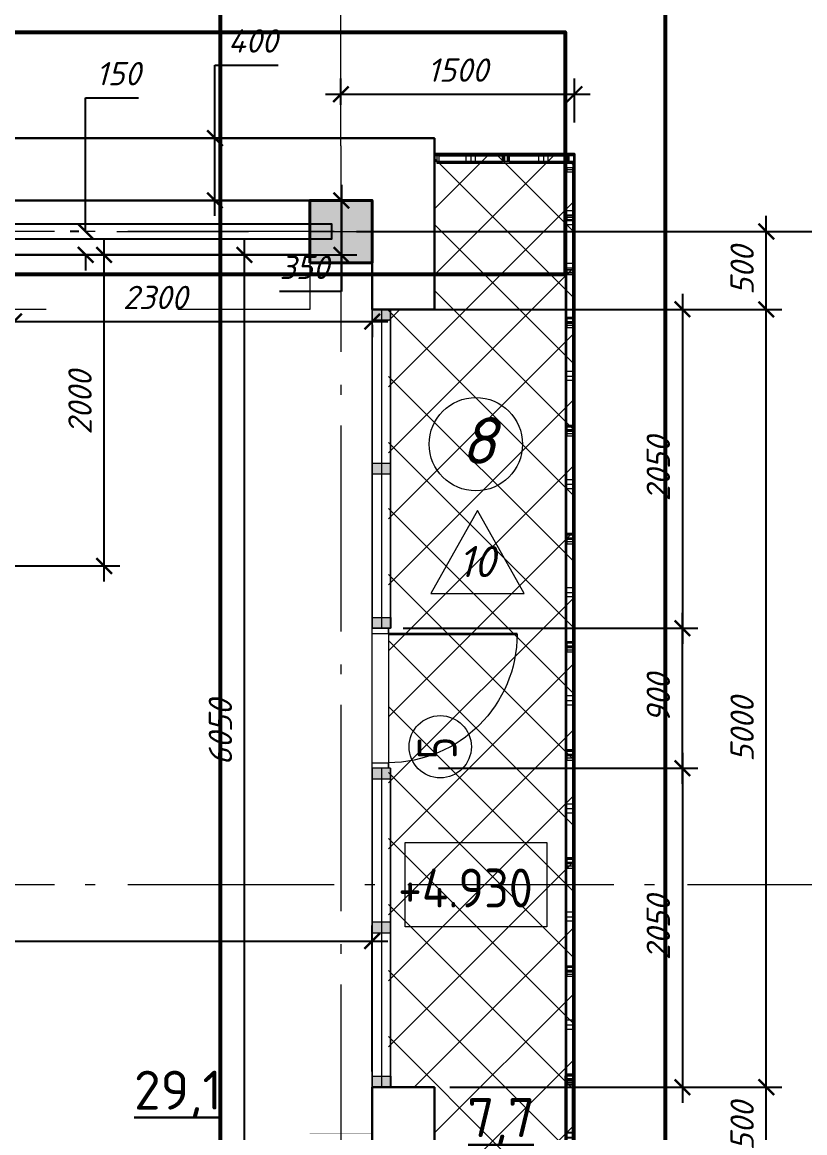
# Model space of a CAD drawing. Header units: millimetres. Extents: x -6419137 to 687965, y -598396 to 179722.
# Drawn here: x 242021 to 247049, y 15992 to 23131 of the extents above; entities that cross this region are included whole.
import ezdxf
from ezdxf.enums import TextEntityAlignment as Align

# ---------------------------------------------------------------- set-up
doc = ezdxf.new("R2010")
doc.units = ezdxf.units.MM
doc.header["$MEASUREMENT"] = 0
for name, pattern in [('Double Dashed', [1797.222233, 1325, -211.666656, 63.333344, -197.222233]), ('Штриховая', [5644.444466, 2822.222233, -2822.222233]), ('штриховаяX2', [38.1, 25.4, -12.7])]:
    doc.linetypes.add(name, pattern=pattern)
for name, color, linetype, lineweight in [('Двери ArchiCAD', 7, 'Continuous', 0), ('Двери ArchiCAD_Ном._пера__96', 7, 'Continuous', 5), ('Двери ArchiCAD_Ном._пера__97', 7, 'Continuous', 30), ('Двери ArchiCAD_Ном._пера__98', 7, 'Continuous', 35), ('Двери ArchiCAD_Ном._пера__99', 7, 'Continuous', 40), ('колонны_Ном._пера__94', 252, 'Continuous', 5), ('колонны_Ном._пера__99', 7, 'Continuous', 40), ('марки окон дверей', 7, 'Continuous', 0), ('марки окон дверей_Ном._пера__96', 7, 'Continuous', 5), ('Окна ArchiCAD_Ном._пера__96', 7, 'Continuous', 5), ('Окна ArchiCAD_Ном._пера__97', 7, 'Continuous', 5), ('оси_Ном._пера__96', 7, 'Continuous', 5), ('площади_Ном._пера__96', 7, 'Continuous', 13), ('текст_Ном._пера__96', 7, 'Continuous', 5), ('чертеж_Ном._пера__91', 250, 'Continuous', 5), ('чертеж_Ном._пера__96', 7, 'Continuous', 13), ('штриховка_Ном._пера__95', 251, 'Continuous', 5), ('экспликац проемов_Ном._пера__1', 7, 'Continuous', 5), ('экспликац проемов_Ном._пера__97', 7, 'Continuous', 5), ('№ помещений_Ном._пера__96', 7, 'Continuous', 13)]:
    doc.layers.add(name, color=color, linetype=linetype, lineweight=lineweight)
for name, color, linetype in [('колонны', 7, 'Continuous'), ('оси', 7, 'Continuous'), ('Площади', 70, 'Continuous'), ('размеры', 7, 'Continuous'), ('стены внутр', 7, 'Continuous'), ('стены наруж', 7, 'Continuous'), ('текст', 7, 'Continuous'), ('чертеж', 7, 'Continuous'), ('№ помещений', 7, 'Continuous')]:
    doc.layers.add(name, color=color, linetype=linetype)
doc.layers.add('Конструкции', color=7, linetype='Continuous', lineweight=5, true_color=0x0000e6)
doc.layers.get('Площади').off()
doc.styles.get("Standard").update_dxf_attribs({"font": 'isocpeui.ttf'})
doc.styles.add('СГЕНЕРИР_СТИЛЬ_1', font='gost_2_304-81_type.ttf')
doc.styles.add('СГЕНЕРИР_СТИЛЬ_2', font='gost_2_304-81_type.ttf')
doc.styles.add('СГЕНЕРИР_СТИЛЬ_3', font='CS_Gost2304.shx')
doc.styles.add('СГЕНЕРИР_СТИЛЬ_9', font='isocp.shx')
doc.dimstyles.get("Standard").update_dxf_attribs({"dimtxt": 150, "dimasz": 100, "dimexe": 100, "dimexo": 100, "dimgap": 80, "dimtad": 1, "dimtoh": 1, "dimdec": 0, "dimzin": 0, "dimdsep": 46, "dimtxsty": 'Standard', "dimblk": 'ARCHTICK', "dimblk2": 'ARCHTICK', "dimcen": 0.09, "dimdle": 100, "dimadec": 0, "dimazin": 0, "dimtfac": 1, "dimtdec": 0, "dimtofl": 0, "dimtmove": 0, "dimatfit": 3, "dimfxl": 1, "dimtolj": 1, "dimtzin": 0, "dimarcsym": 0})

# ---------------------------------------------------------------- blocks, each defined once
blk = doc.blocks.new('Стандартный маркер сетки_13')
at = {"layer": 'оси_Ном._пера__96', "linetype": 'Double Dashed'}
blk.add_line((900, 0), (0, 0), dxfattribs=at)
at = {"layer": 'оси_Ном._пера__96', "linetype": 'Double Dashed', "lineweight": 5}
blk.add_line((900, 0), (20403.4, 0), dxfattribs=at)
at = {"layer": 'оси_Ном._пера__96', "style": 'СГЕНЕРИР_СТИЛЬ_3'}
blk.add_attdef('AC_MarkerText_1', text='', height=350, rotation=90, dxfattribs=at).set_placement((21973.1, -225.7), align=Align.BOTTOM_LEFT)
blk = doc.blocks.new('Стандартный маркер сетки_16')
at = {"layer": 'оси_Ном._пера__96', "linetype": 'Double Dashed'}
blk.add_line((900, 0), (41068.3, 0), dxfattribs=at)
at = {"layer": 'оси_Ном._пера__96', "style": 'СГЕНЕРИР_СТИЛЬ_2'}
blk.add_attdef('AC_MarkerText_1', text='', height=350, rotation=180, dxfattribs=at).set_placement((-260.8, 269.7), align=Align.BOTTOM_LEFT)
blk = doc.blocks.new('Номер помещения 15_7')
at = {"layer": '№ помещений_Ном._пера__96', "linetype": 'Continuous'}
blk.add_circle((0, 0), 300, dxfattribs=at)
at = {"layer": '№ помещений_Ном._пера__96', "insert": (-97.5, 23.3), "char_height": 300, "attachment_point": 4}
blk.add_mtext('8', dxfattribs=at)
blk = doc.blocks.new('Номер помещения 16_7')
at = {"layer": 'марки окон дверей_Ном._пера__96', "linetype": 'Continuous'}
blk.add_circle((0, 0), 200, dxfattribs=at)
at = {"layer": 'марки окон дверей_Ном._пера__96', "insert": (-81.2, 19.4), "char_height": 250, "attachment_point": 4, "style": 'СГЕНЕРИР_СТИЛЬ_3'}
blk.add_mtext('5', dxfattribs=at)
blk = doc.blocks.new('_ArchTick')
at = {"color": 0, "linetype": 'ByBlock', "const_width": 0.15}
blk.add_lwpolyline([(-0.5, -0.5), (0.5, 0.5)], dxfattribs=at)
blk = doc.blocks.new('*D393')
at = {"layer": 'Defpoints', "color": 0, "transparency": 16777216}
for p in [(246927.3, 21785.1), (247381.8, 21785.1), (247167.2, 17585.1)]:
    blk.add_point(p, dxfattribs=at)
at = {"layer": 'размеры', "color": 0, "lineweight": -2, "transparency": 16777216}
for p, q in [((247381.8, 17485.1), (247381.8, 21885.1)), ((247027.3, 21785.1), (247481.8, 21785.1)), ((247267.2, 17585.1), (247481.8, 17585.1))]:
    blk.add_line(p, q, dxfattribs=at)
at = {"layer": 'размеры', "color": 0, "lineweight": -2, "transparency": 16777216, "xscale": 100, "yscale": 100, "zscale": 100}
for p, rotation in [((247381.8, 21785.1), 90), ((247381.8, 17585.1), 270)]:
    blk.add_blockref('_ArchTick', p, dxfattribs=dict(at, rotation=rotation))
at = {"layer": 'размеры', "color": 0, "transparency": 16777216, "insert": (247226.8, 19685.1), "char_height": 150, "attachment_point": 5, "rotation": 90}
blk.add_mtext('\\A1;4200', dxfattribs=at)
blk = doc.blocks.new('*D395')
at = {"layer": 'Defpoints', "color": 0, "transparency": 16777216}
for p in [(245619.4, 21785.1), (248056.1, 21785.1), (247882.6, 7385.1)]:
    blk.add_point(p, dxfattribs=at)
at = {"layer": 'размеры', "color": 0, "lineweight": -2, "transparency": 16777216}
for p, q in [((248056.1, 7285.1), (248056.1, 21885.1)), ((245719.4, 21785.1), (248156.1, 21785.1)), ((247982.6, 7385.1), (248156.1, 7385.1))]:
    blk.add_line(p, q, dxfattribs=at)
at = {"layer": 'размеры', "color": 0, "lineweight": -2, "transparency": 16777216, "xscale": 100, "yscale": 100, "zscale": 100}
for p, rotation in [((248056.1, 21785.1), 90), ((248056.1, 7385.1), 270)]:
    blk.add_blockref('_ArchTick', p, dxfattribs=dict(at, rotation=rotation))
at = {"layer": 'размеры', "color": 0, "transparency": 16777216, "insert": (247901.1, 14599.3), "char_height": 150, "attachment_point": 5, "rotation": 90}
blk.add_mtext('\\A1;14400', dxfattribs=at)
blk = doc.blocks.new('*D407')
at = {"layer": 'Defpoints', "color": 0, "transparency": 16777216}
for p in [(241069.2, 21635), (242547.6, 21635), (241746.7, 19635.3)]:
    blk.add_point(p, dxfattribs=at)
at = {"layer": 'размеры', "color": 0, "lineweight": -2, "transparency": 16777216}
for p, q in [((242547.6, 19535.3), (242547.6, 21735)), ((241169.2, 21635), (242647.6, 21635)), ((241846.7, 19635.3), (242647.6, 19635.3))]:
    blk.add_line(p, q, dxfattribs=at)
at = {"layer": 'размеры', "color": 0, "lineweight": -2, "transparency": 16777216, "xscale": 100, "yscale": 100, "zscale": 100}
for p, rotation in [((242547.6, 21635), 90), ((242547.6, 19635.3), 270)]:
    blk.add_blockref('_ArchTick', p, dxfattribs=dict(at, rotation=rotation))
at = {"layer": 'размеры', "color": 0, "transparency": 16777216, "insert": (242392.6, 20685.2), "char_height": 150, "attachment_point": 5, "rotation": 90}
blk.add_mtext('\\A1;2000', dxfattribs=at)
blk = doc.blocks.new('*D409')
at = {"layer": 'Defpoints', "color": 0, "transparency": 16777216}
for p in [(243047.8, 21635.1), (243449.6, 21635.1), (243782, 15585.1)]:
    blk.add_point(p, dxfattribs=at)
at = {"layer": 'размеры', "color": 0, "lineweight": -2, "transparency": 16777216}
for p, q in [((243449.6, 15485.1), (243449.6, 21735.1)), ((243147.8, 21635.1), (243549.6, 21635.1)), ((243682, 15585.1), (243349.6, 15585.1))]:
    blk.add_line(p, q, dxfattribs=at)
at = {"layer": 'размеры', "color": 0, "lineweight": -2, "transparency": 16777216, "xscale": 100, "yscale": 100, "zscale": 100}
for p, rotation in [((243449.6, 21635.1), 90), ((243449.6, 15585.1), 270)]:
    blk.add_blockref('_ArchTick', p, dxfattribs=dict(at, rotation=rotation))
at = {"layer": 'размеры', "color": 0, "transparency": 16777216, "insert": (243294.6, 18566.1), "char_height": 150, "attachment_point": 5, "rotation": 90}
blk.add_mtext('\\A1;6050', dxfattribs=at)
blk = doc.blocks.new('*D410')
at = {"layer": 'Defpoints', "color": 0, "transparency": 16777216}
for p in [(243259.4, 22385.1), (243751.3, 22385.1), (242073.7, 21985.1)]:
    blk.add_point(p, dxfattribs=at)
at = {"layer": 'размеры', "color": 0, "lineweight": -2, "transparency": 16777216}
for p, q in [((243259.4, 22385.1), (243259.4, 22855.2)), ((243259.4, 22855.2), (243665.4, 22855.2)), ((243651.3, 22385.1), (243159.4, 22385.1)), ((243259.4, 21885.1), (243259.4, 22385.1)), ((242173.7, 21985.1), (243359.4, 21985.1))]:
    blk.add_line(p, q, dxfattribs=at)
at = {"layer": 'размеры', "color": 0, "lineweight": -2, "transparency": 16777216, "xscale": 100, "yscale": 100, "zscale": 100}
for p, rotation in [((243259.4, 22385.1), 90), ((243259.4, 21985.1), 270)]:
    blk.add_blockref('_ArchTick', p, dxfattribs=dict(at, rotation=rotation))
at = {"layer": 'размеры', "color": 0, "transparency": 16777216, "insert": (243502.4, 23010.2), "char_height": 150, "attachment_point": 5}
blk.add_mtext('\\A1;400', dxfattribs=at)
blk = doc.blocks.new('*D435')
at = {"layer": 'Defpoints', "color": 0, "transparency": 16777216}
for p in [(245036.2, 16285.1), (246801.6, 16285.1), (246008.9, 15785.1)]:
    blk.add_point(p, dxfattribs=at)
at = {"layer": 'размеры', "color": 0, "lineweight": -2, "transparency": 16777216}
for p, q in [((246801.6, 15685.1), (246801.6, 16385.1)), ((245136.2, 16285.1), (246901.6, 16285.1)), ((246108.9, 15785.1), (246901.6, 15785.1))]:
    blk.add_line(p, q, dxfattribs=at)
at = {"layer": 'размеры', "color": 0, "lineweight": -2, "transparency": 16777216, "xscale": 100, "yscale": 100, "zscale": 100}
for p, rotation in [((246801.6, 16285.1), 90), ((246801.6, 15785.1), 270)]:
    blk.add_blockref('_ArchTick', p, dxfattribs=dict(at, rotation=rotation))
at = {"layer": 'размеры', "color": 0, "transparency": 16777216, "insert": (246646.6, 16035.1), "char_height": 150, "attachment_point": 5, "rotation": 90}
blk.add_mtext('\\A1;500', dxfattribs=at)
blk = doc.blocks.new('*D436')
at = {"layer": 'Defpoints', "color": 0, "transparency": 16777216}
for p in [(244367.8, 19235.1), (246262.8, 19235.1), (244595.3, 18335.1)]:
    blk.add_point(p, dxfattribs=at)
at = {"layer": 'размеры', "color": 0, "lineweight": -2, "transparency": 16777216}
for p, q in [((246262.8, 18235.1), (246262.8, 19335.1)), ((244467.8, 19235.1), (246362.8, 19235.1)), ((244695.3, 18335.1), (246362.8, 18335.1))]:
    blk.add_line(p, q, dxfattribs=at)
at = {"layer": 'размеры', "color": 0, "lineweight": -2, "transparency": 16777216, "xscale": 100, "yscale": 100, "zscale": 100}
for p, rotation in [((246262.8, 19235.1), 90), ((246262.8, 18335.1), 270)]:
    blk.add_blockref('_ArchTick', p, dxfattribs=dict(at, rotation=rotation))
at = {"layer": 'размеры', "color": 0, "transparency": 16777216, "insert": (246107.8, 18785.1), "char_height": 150, "attachment_point": 5, "rotation": 90}
blk.add_mtext('\\A1;900', dxfattribs=at)
blk = doc.blocks.new('*D437')
at = {"layer": 'Defpoints', "color": 0, "transparency": 16777216}
for p in [(244069.2, 21785.1), (246801.6, 21785.1), (244444, 21285.1)]:
    blk.add_point(p, dxfattribs=at)
at = {"layer": 'размеры', "color": 0, "lineweight": -2, "transparency": 16777216}
for p, q in [((246801.6, 21185.1), (246801.6, 21885.1)), ((244169.2, 21785.1), (246901.6, 21785.1)), ((244544, 21285.1), (246901.6, 21285.1))]:
    blk.add_line(p, q, dxfattribs=at)
at = {"layer": 'размеры', "color": 0, "lineweight": -2, "transparency": 16777216, "xscale": 100, "yscale": 100, "zscale": 100}
for p, rotation in [((246801.6, 21785.1), 90), ((246801.6, 21285.1), 270)]:
    blk.add_blockref('_ArchTick', p, dxfattribs=dict(at, rotation=rotation))
at = {"layer": 'размеры', "color": 0, "transparency": 16777216, "insert": (246646.6, 21535.1), "char_height": 150, "attachment_point": 5, "rotation": 90}
blk.add_mtext('\\A1;500', dxfattribs=at)
blk = doc.blocks.new('A$C0093173B')
at = {"layer": 'Окна ArchiCAD_Ном._пера__96', "linetype": 'Continuous'}
for points in [[(-104.9, 1674.4), (-104.9, 1604.4), (-224, 1604.4), (-224, 1674.4)], [(-104.9, 684.4), (-104.9, 614.4), (-224, 614.4), (-224, 684.4)], [(-223.5, -375.6), (-223.5, -305.6), (-104.4, -305.6), (-104.4, -375.6)]]:
    blk.add_hatch(color=140, dxfattribs=at).paths.add_polyline_path(points)
at = {"layer": 'Окна ArchiCAD_Ном._пера__96', "color": 140, "linetype": 'Continuous'}
for p, q in [((-224, 1604.4), (-224, 1674.4)), ((-104.9, 1674.4), (-224, 1674.4)), ((-104.9, 1674.4), (-104.9, 1604.4)), ((-104.9, 1604.4), (-224, 1604.4)), ((-224, -305.6), (-224, 1604.4)), ((-104.9, 1604.4), (-104.9, -305.6)), ((-224, 614.4), (-224, 684.4)), ((-104.9, 684.4), (-224, 684.4)), ((-104.9, 684.4), (-104.9, 614.4)), ((-104.9, 614.4), (-224, 614.4)), ((-223.5, -375.6), (-223.5, -305.6)), ((-223.5, -305.6), (-104.4, -305.6)), ((-104.4, -305.6), (-104.4, -375.6)), ((-104.4, -375.6), (-223.5, -375.6)), ((-104.4, -375.6), (-223.5, -375.6))]:
    blk.add_line(p, q, dxfattribs=at)
at = {"layer": 'Окна ArchiCAD_Ном._пера__97', "color": 140, "linetype": 'Continuous'}
for points in [[(-223.5, -375.6), (-104.9, -375.6), (-104.9, 1674.4), (-223.5, 1674.4), (-223.5, -375.6)], [(-164.4, 1674.4), (-164.4, -375.6)]]:
    blk.add_lwpolyline(points, dxfattribs=at)
blk = doc.blocks.new('Стандартный маркер сетки_18')
at = {"layer": 'оси_Ном._пера__96', "linetype": 'Double Dashed'}
blk.add_line((900, 0), (76534.9, 0), dxfattribs=at)
at = {"layer": 'оси_Ном._пера__96', "style": 'СГЕНЕРИР_СТИЛЬ_2'}
for tag, p in [('AC_MarkerText_1_1', (-243.9, 269.7)), ('AC_MarkerText_1_2', (77991.1, 269.7))]:
    blk.add_attdef(tag, text='', height=350, rotation=180, dxfattribs=at).set_placement(p, align=Align.BOTTOM_LEFT)
blk = doc.blocks.new('*D440')
at = {"layer": 'Defpoints', "color": 0, "transparency": 16777216}
for p in [(244269.5, 21285.1), (244269.5, 21206.5), (241969.1, 20953.6)]:
    blk.add_point(p, dxfattribs=at)
at = {"layer": 'размеры', "color": 0, "lineweight": -2, "transparency": 16777216}
for p, q in [((241969.1, 21053.6), (241969.1, 21306.5)), ((241869.1, 21206.5), (244369.5, 21206.5)), ((244269.5, 21185.1), (244269.5, 21106.5))]:
    blk.add_line(p, q, dxfattribs=at)
at = {"layer": 'размеры', "color": 0, "lineweight": -2, "transparency": 16777216, "xscale": 100, "yscale": 100, "zscale": 100, "rotation": 180}
blk.add_blockref('_ArchTick', (241969.1, 21206.5), dxfattribs=at)
at = {"layer": 'размеры', "color": 0, "lineweight": -2, "transparency": 16777216, "xscale": 100, "yscale": 100, "zscale": 100}
blk.add_blockref('_ArchTick', (244269.5, 21206.5), dxfattribs=at)
at = {"layer": 'размеры', "color": 0, "transparency": 16777216, "insert": (242874.9, 21361.5), "char_height": 150, "attachment_point": 5}
blk.add_mtext('\\A1;2300', dxfattribs=at)
blk = doc.blocks.new('*D441')
at = {"layer": 'Defpoints', "color": 0, "transparency": 16777216}
for p in [(238189.5, 17273.9), (244269.5, 17223.9), (244269.5, 16285.1)]:
    blk.add_point(p, dxfattribs=at)
at = {"layer": 'размеры', "color": 0, "lineweight": -2, "transparency": 16777216}
for p, q in [((244269.5, 16385.1), (244269.5, 17323.9)), ((238089.5, 17223.9), (244369.5, 17223.9)), ((238189.5, 17173.9), (238189.5, 17123.9))]:
    blk.add_line(p, q, dxfattribs=at)
at = {"layer": 'размеры', "color": 0, "lineweight": -2, "transparency": 16777216, "xscale": 100, "yscale": 100, "zscale": 100, "rotation": 180}
blk.add_blockref('_ArchTick', (238189.5, 17223.9), dxfattribs=at)
at = {"layer": 'размеры', "color": 0, "lineweight": -2, "transparency": 16777216, "xscale": 100, "yscale": 100, "zscale": 100}
blk.add_blockref('_ArchTick', (244269.5, 17223.9), dxfattribs=at)
at = {"layer": 'размеры', "color": 0, "transparency": 16777216, "insert": (241189.6, 17378.9), "char_height": 150, "attachment_point": 5}
blk.add_mtext('\\A1;6080', dxfattribs=at)
blk = doc.blocks.new('*D451')
at = {"layer": 'Defpoints', "color": 0, "transparency": 16777216}
for p in [(245917, 21285.1), (246801.6, 21285.1), (245027, 16285.1)]:
    blk.add_point(p, dxfattribs=at)
at = {"layer": 'размеры', "color": 0, "lineweight": -2, "transparency": 16777216}
for p, q in [((246801.6, 16185.1), (246801.6, 21385.1)), ((246017, 21285.1), (246901.6, 21285.1)), ((245127, 16285.1), (246901.6, 16285.1))]:
    blk.add_line(p, q, dxfattribs=at)
at = {"layer": 'размеры', "color": 0, "lineweight": -2, "transparency": 16777216, "xscale": 100, "yscale": 100, "zscale": 100}
for p, rotation in [((246801.6, 21285.1), 90), ((246801.6, 16285.1), 270)]:
    blk.add_blockref('_ArchTick', p, dxfattribs=dict(at, rotation=rotation))
at = {"layer": 'размеры', "color": 0, "transparency": 16777216, "insert": (246646.6, 18585.1), "char_height": 150, "attachment_point": 5, "rotation": 90}
blk.add_mtext('\\A1;5000', dxfattribs=at)
blk = doc.blocks.new('Колонна_15_1', base_point=(22379, 71855.7))
at = {"layer": 'колонны_Ном._пера__94', "linetype": 'Continuous'}
blk.add_hatch(color=256, dxfattribs=at).paths.add_polyline_path([(22179, 71646.7), (22579, 71646.7), (22579, 72046.7), (22179, 72046.7)])
at = {"layer": 'колонны_Ном._пера__94', "color": 253, "lineweight": 5, "true_color": 0xa3a3a3}
for points in [[(22379, 72046.7), (22379, 71646.7)], [(22179, 71846.7), (22579, 71846.7)]]:
    blk.add_lwpolyline(points, dxfattribs=at)
at = {"layer": 'колонны_Ном._пера__99', "linetype": 'Continuous', "flags": 128}
blk.add_lwpolyline([(22179, 71646.7), (22579, 71646.7), (22579, 72046.7), (22179, 72046.7)], close=True, dxfattribs=at)
blk = doc.blocks.new('Огражден01')
at = {"layer": 'чертеж_Ном._пера__96', "color": 34, "linetype": 'Continuous', "lineweight": 0, "true_color": 0x994d00}
for p, q in [((0, 0), (0, 60)), ((0, 60), (695, 60)), ((40, 50), (0, 50)), ((0, 10), (40, 10)), ((695, 0), (0, 0)), ((25.9, 48), (25.9, 12)), ((25.9, 48), (54.1, 48)), ((25.9, 12), (54.1, 12)), ((695, 50), (40, 50)), ((40, 50), (40, 10)), ((40, 10), (695, 10)), ((665.9, 48), (54.1, 48)), ((54.1, 48), (54.1, 12)), ((54.1, 12), (665.9, 12)), ((329.2, 12), (329.2, 48)), ((357.5, 48), (357.5, 12)), ((385.8, 12), (385.8, 48)), ((665.9, 12), (665.9, 48)), ((665.9, 48), (694.1, 48)), ((665.9, 12), (694.1, 12)), ((666.7, 48), (666.7, 12)), ((694.1, 12), (694.1, 48)), ((694.1, 48), (695, 48)), ((695, 12), (694.1, 12)), ((695, 60), (695, 48)), ((695, 48), (695, 12)), ((695, 12), (695, 0))]:
    blk.add_line(p, q, dxfattribs=at)
blk = doc.blocks.new('A$C4A3B7546')
at = {"layer": 'чертеж', "color": 34, "linetype": 'Continuous', "true_color": 0x994d00}
for p, q in [((296.8, -4928.4), (236.8, -4928.4)), ((236.8, -4928.4), (236.8, -5854.3)), ((246.8, -4969.5), (246.8, -4928.4)), ((246.8, -5854.3), (246.8, -4969.5)), ((246.8, -4969.5), (286.8, -4969.5)), ((248.8, -4955), (284.8, -4955)), ((248.8, -4955), (248.8, -4984.1)), ((248.8, -5854.3), (248.8, -4984.1)), ((248.8, -4984.1), (284.8, -4984.1)), ((284.8, -4955), (284.8, -4984.1)), ((284.8, -4984.1), (284.8, -5854.3)), ((286.8, -4928.4), (286.8, -4969.5)), ((286.8, -4969.5), (286.8, -5854.3)), ((296.8, -5854.3), (296.8, -4928.4)), ((284.8, -5295.9), (248.8, -5295.9)), ((248.8, -5324.9), (284.8, -5324.9)), ((284.8, -5354), (248.8, -5354)), ((284.8, -5680.2), (248.8, -5680.2)), ((248.8, -5709.3), (284.8, -5709.3)), ((284.8, -5738.4), (248.8, -5738.4)), ((-603.2, -5902.3), (-603.2, -5866.3)), ((-573.2, -5866.3), (-603.2, -5866.3)), ((-573.2, -5902.3), (-603.2, -5902.3)), ((296.8, -5854.3), (-588.2, -5854.3)), ((-588.2, -5854.3), (-588.2, -5914.3)), ((-164.7, -5864.3), (-588.2, -5864.3)), ((-588.2, -5904.3), (-164.7, -5904.3)), ((-588.2, -5914.3), (296.8, -5914.3)), ((-573.2, -5902.3), (-573.2, -5866.3)), ((-573.2, -5866.3), (-163.2, -5866.3)), ((-163.2, -5902.3), (-573.2, -5902.3)), ((-399.1, -5902.3), (-399.1, -5866.3)), ((-369.1, -5866.3), (-369.1, -5902.3)), ((-339, -5902.3), (-339, -5866.3)), ((-122.3, -5864.3), (-164.7, -5864.3)), ((-164.7, -5904.3), (-164.7, -5864.3)), ((-122.3, -5904.3), (-164.7, -5904.3)), ((-164.3, -5902.3), (-164.3, -5866.3)), ((-163.2, -5866.3), (-163.2, -5902.3)), ((-153.6, -5866.3), (-163.2, -5866.3)), ((-153.6, -5902.3), (-163.2, -5902.3)), ((-153.4, -5866.3), (-153.6, -5866.3)), ((-153.6, -5866.3), (-153.6, -5902.3)), ((-153.6, -5902.3), (-153.4, -5902.3)), ((-153.4, -5902.3), (-153.4, -5866.3)), ((-123.3, -5866.3), (-153.4, -5866.3)), ((-123.3, -5902.3), (-153.4, -5902.3)), ((-134.3, -5902.3), (-134.3, -5866.3)), ((-133.2, -5866.3), (-133.2, -5902.3)), ((-123.6, -5866.3), (-123.6, -5902.3)), ((-123.3, -5902.3), (-123.3, -5866.3)), ((-123.3, -5866.3), (260.4, -5866.3)), ((260.4, -5902.3), (-123.3, -5902.3)), ((254.2, -5864.3), (-122.3, -5864.3)), ((-122.3, -5904.3), (-122.3, -5864.3)), ((-122.3, -5904.3), (254.2, -5904.3)), ((67.6, -5902.3), (67.6, -5866.3)), ((97.6, -5866.3), (97.6, -5902.3)), ((127.7, -5902.3), (127.7, -5866.3)), ((254.2, -5904.3), (254.2, -5864.3)), ((254.2, -5864.3), (296.6, -5864.3)), ((296.6, -5904.3), (254.2, -5904.3)), ((260.4, -5866.3), (260.4, -5902.3)), ((290.4, -5866.3), (260.4, -5866.3)), ((290.4, -5902.3), (260.4, -5902.3)), ((290.4, -5866.3), (290.4, -5902.3)), ((296.6, -5864.3), (296.6, -5904.3)), ((296.8, -5914.3), (296.8, -5854.3))]:
    blk.add_line(p, q, dxfattribs=at)
at = {"layer": 'чертеж_Ном._пера__96', "color": 34, "linetype": 'Continuous', "lineweight": 0, "true_color": 0x994d00}
for p, q in [((-603.2, 949.2), (-603.2, 985.2)), ((-573.2, 985.2), (-603.2, 985.2)), ((-573.2, 949.2), (-603.2, 949.2)), ((296.8, 997.2), (-588.2, 997.2)), ((-588.2, 997.2), (-588.2, 937.2)), ((-164.7, 987.2), (-588.2, 987.2)), ((-588.2, 947.2), (-164.7, 947.2)), ((-588.2, 937.2), (296.8, 937.2)), ((-573.2, 949.2), (-573.2, 985.2)), ((-573.2, 985.2), (-163.2, 985.2)), ((-163.2, 949.2), (-573.2, 949.2)), ((-399.1, 949.2), (-399.1, 985.2)), ((-369.1, 985.2), (-369.1, 949.2)), ((-339, 949.2), (-339, 985.2)), ((-122.3, 987.2), (-164.7, 987.2)), ((-164.7, 947.2), (-164.7, 987.2)), ((-122.3, 947.2), (-164.7, 947.2)), ((-164.3, 949.2), (-164.3, 985.2)), ((-163.2, 985.2), (-163.2, 949.2)), ((-153.6, 985.2), (-163.2, 985.2)), ((-153.6, 949.2), (-163.2, 949.2)), ((-153.4, 985.2), (-153.6, 985.2)), ((-153.6, 985.2), (-153.6, 949.2)), ((-153.6, 949.2), (-153.4, 949.2)), ((-153.4, 949.2), (-153.4, 985.2)), ((-123.3, 985.2), (-153.4, 985.2)), ((-123.3, 949.2), (-153.4, 949.2)), ((-134.3, 949.2), (-134.3, 985.2)), ((-133.2, 985.2), (-133.2, 949.2)), ((-123.6, 985.2), (-123.6, 949.2)), ((-123.3, 949.2), (-123.3, 985.2)), ((-123.3, 985.2), (260.4, 985.2)), ((260.4, 949.2), (-123.3, 949.2)), ((254.2, 987.2), (-122.3, 987.2)), ((-122.3, 947.2), (-122.3, 987.2)), ((-122.3, 947.2), (254.2, 947.2)), ((67.6, 949.2), (67.6, 985.2)), ((97.6, 985.2), (97.6, 949.2)), ((127.7, 949.2), (127.7, 985.2)), ((254.2, 947.2), (254.2, 987.2)), ((254.2, 987.2), (296.6, 987.2)), ((296.6, 947.2), (254.2, 947.2)), ((260.4, 985.2), (260.4, 949.2)), ((290.4, 985.2), (260.4, 985.2)), ((290.4, 949.2), (260.4, 949.2)), ((290.4, 985.2), (290.4, 949.2)), ((296.6, 987.2), (296.6, 947.2)), ((296.8, 937.2), (296.8, 997.2))]:
    blk.add_line(p, q, dxfattribs=at)
at = {"layer": 'чертеж', "color": 34, "linetype": 'Continuous', "true_color": 0x994d00, "xscale": -1.02877697841727, "zscale": 1000, "rotation": 90}
for p in [(296.8, 937.2), (296.8, 631.6), (296.8, -63.4), (296.8, -758.4), (296.8, -1453.4), (296.8, -2148.4), (296.8, -2843.4), (296.8, -3538.4), (296.8, -4233.4)]:
    blk.add_blockref('Огражден01', p, dxfattribs=at)
blk = doc.blocks.new('Связ001')
at = {"layer": 'чертеж', "color": 83, "linetype": 'Continuous', "true_color": 0x7dc93b}
blk.add_line((150, 0), (1209.2, 0), dxfattribs=at)
blk.add_lwpolyline([(150, 100), (5983, 100), (5983, 0), (150, 0), (150, 100)], dxfattribs=at)
blk = doc.blocks.new('*D528')
at = {"layer": 'Defpoints', "color": 0, "transparency": 16777216}
for p in [(242428.7, 21785.1), (242484.1, 21785.1), (242484.1, 21635)]:
    blk.add_point(p, dxfattribs=at)
at = {"layer": 'размеры', "color": 0, "lineweight": -2, "transparency": 16777216}
for p, q in [((242428.7, 21785.1), (242428.7, 22645.1)), ((242428.7, 22645.1), (242768.5, 22645.1)), ((242384.1, 21785.1), (242328.7, 21785.1)), ((242384.1, 21635), (242328.7, 21635)), ((242428.7, 21635), (242428.7, 21535))]:
    blk.add_line(p, q, dxfattribs=at)
at = {"layer": 'размеры', "color": 0, "lineweight": -2, "transparency": 16777216, "xscale": 100, "yscale": 100, "zscale": 100}
for p, rotation in [((242428.7, 21785.1), 270), ((242428.7, 21635), 90)]:
    blk.add_blockref('_ArchTick', p, dxfattribs=dict(at, rotation=rotation))
at = {"layer": 'размеры', "color": 0, "transparency": 16777216, "insert": (242638.6, 22800.1), "char_height": 150, "attachment_point": 5}
blk.add_mtext('\\A1;150', dxfattribs=at)
blk = doc.blocks.new('*D533')
at = {"layer": 'Defpoints', "color": 0, "transparency": 16777216}
for p in [(245250.4, 21285.1), (245457.4, 19235.1), (246262.8, 19235.1)]:
    blk.add_point(p, dxfattribs=at)
at = {"layer": 'размеры', "color": 0, "lineweight": -2, "transparency": 16777216}
for p, q in [((246262.8, 21385.1), (246262.8, 19135.1)), ((245350.4, 21285.1), (246362.8, 21285.1)), ((245557.4, 19235.1), (246362.8, 19235.1))]:
    blk.add_line(p, q, dxfattribs=at)
at = {"layer": 'размеры', "color": 0, "lineweight": -2, "transparency": 16777216, "xscale": 100, "yscale": 100, "zscale": 100}
for p, rotation in [((246262.8, 21285.1), 90), ((246262.8, 19235.1), 270)]:
    blk.add_blockref('_ArchTick', p, dxfattribs=dict(at, rotation=rotation))
at = {"layer": 'размеры', "color": 0, "transparency": 16777216, "insert": (246107.8, 20260.1), "char_height": 150, "attachment_point": 5, "rotation": 90}
blk.add_mtext('\\A1;2050', dxfattribs=at)
blk = doc.blocks.new('*D534')
at = {"layer": 'Defpoints', "color": 0, "transparency": 16777216}
for p in [(245845.2, 18335.1), (244669.5, 16285.1), (246262.8, 16285.1)]:
    blk.add_point(p, dxfattribs=at)
at = {"layer": 'размеры', "color": 0, "lineweight": -2, "transparency": 16777216}
for p, q in [((246262.8, 18435.1), (246262.8, 16185.1)), ((245945.2, 18335.1), (246362.8, 18335.1)), ((244769.5, 16285.1), (246362.8, 16285.1))]:
    blk.add_line(p, q, dxfattribs=at)
at = {"layer": 'размеры', "color": 0, "lineweight": -2, "transparency": 16777216, "xscale": 100, "yscale": 100, "zscale": 100}
for p, rotation in [((246262.8, 18335.1), 90), ((246262.8, 16285.1), 270)]:
    blk.add_blockref('_ArchTick', p, dxfattribs=dict(at, rotation=rotation))
at = {"layer": 'размеры', "color": 0, "transparency": 16777216, "insert": (246107.8, 17310.1), "char_height": 150, "attachment_point": 5, "rotation": 90}
blk.add_mtext('\\A1;2050', dxfattribs=at)
blk = doc.blocks.new('*D567')
at = {"layer": 'Defpoints', "color": 0, "transparency": 16777216}
for p in [(243755.9, 21985.1), (243755.9, 21635.1), (244072.1, 21635.1)]:
    blk.add_point(p, dxfattribs=at)
at = {"layer": 'размеры', "color": 0, "lineweight": -2, "transparency": 16777216}
for p, q in [((244072.1, 22085.1), (244072.1, 21635.1)), ((243855.9, 21985.1), (244172.1, 21985.1)), ((243855.9, 21635.1), (244172.1, 21635.1)), ((244072.1, 21635.1), (244072.1, 21399.9)), ((244072.1, 21399.9), (243673.5, 21399.9))]:
    blk.add_line(p, q, dxfattribs=at)
at = {"layer": 'размеры', "color": 0, "lineweight": -2, "transparency": 16777216, "xscale": 100, "yscale": 100, "zscale": 100}
for p, rotation in [((244072.1, 21985.1), 90), ((244072.1, 21635.1), 270)]:
    blk.add_blockref('_ArchTick', p, dxfattribs=dict(at, rotation=rotation))
at = {"layer": 'размеры', "color": 0, "transparency": 16777216, "insert": (243832.8, 21554.9), "char_height": 150, "attachment_point": 5}
blk.add_mtext('\\A1;350', dxfattribs=at)
blk = doc.blocks.new('Дверь 16_21')
at = {"layer": 'Двери ArchiCAD_Ном._пера__96', "linetype": 'Continuous', "lineweight": 0}
for p, q in [((-364, -11.5), (-400, -11.5)), ((-400, -11.5), (-400, -115)), ((-400, -11.5), (-400, -115)), ((-364, -115), (-364, -11.5)), ((500, -11.5), (464, -11.5)), ((464, -11.5), (464, -115)), ((500, -115), (500, -11.5)), ((500, -11.5), (500, -115)), ((-400, -115), (-364, -115)), ((464, -115), (500, -115))]:
    blk.add_line(p, q, dxfattribs=at)
blk.add_arc((464, -11.5), 828, 90, 180, dxfattribs=at)
at = {"layer": 'Двери ArchiCAD_Ном._пера__97', "linetype": 'Continuous', "lineweight": 0}
for p, q in [((-364, -11.5), (-400, -11.5)), ((-400, -11.5), (-400, -115)), ((-364, -115), (-364, -11.5)), ((500, -11.5), (464, -11.5)), ((464, -11.5), (464, -115)), ((500, -115), (500, -11.5)), ((-400, -115), (-364, -115)), ((464, -115), (500, -115))]:
    blk.add_line(p, q, dxfattribs=at)
blk.add_arc((464, -11.5), 828, 90, 180, dxfattribs=at)
at = {"layer": 'Двери ArchiCAD_Ном._пера__98', "linetype": 'Continuous'}
blk.add_line((464, -11.5), (464, 816.5), dxfattribs=at)
blk.add_line((464, -11.5), (464, 816.5), dxfattribs=at)
at = {"layer": 'Двери ArchiCAD_Ном._пера__99', "linetype": 'Continuous', "lineweight": 0}
for p, q in [((-400, -11.5), (-400, -115)), ((500, -11.5), (500, -115))]:
    blk.add_line(p, q, dxfattribs=at)
blk = doc.blocks.new('*D541')
at = {"layer": 'Defpoints', "color": 0, "transparency": 16777216}
for p in [(245569.2, 22667.9), (244069.2, 22498.6), (245569.2, 22386)]:
    blk.add_point(p, dxfattribs=at)
at = {"layer": 'размеры', "color": 0, "lineweight": -2, "transparency": 16777216}
for p, q in [((244069.2, 22598.6), (244069.2, 22767.9)), ((245569.2, 22486), (245569.2, 22767.9)), ((243969.2, 22667.9), (245669.2, 22667.9))]:
    blk.add_line(p, q, dxfattribs=at)
at = {"layer": 'размеры', "color": 0, "lineweight": -2, "transparency": 16777216, "xscale": 100, "yscale": 100, "zscale": 100, "rotation": 180}
blk.add_blockref('_ArchTick', (244069.2, 22667.9), dxfattribs=at)
at = {"layer": 'размеры', "color": 0, "lineweight": -2, "transparency": 16777216, "xscale": 100, "yscale": 100, "zscale": 100}
blk.add_blockref('_ArchTick', (245569.2, 22667.9), dxfattribs=at)
at = {"layer": 'размеры', "color": 0, "transparency": 16777216, "insert": (244819.2, 22822.9), "char_height": 150, "attachment_point": 5}
blk.add_mtext('\\A1;1500', dxfattribs=at)

msp = doc.modelspace()

# ---------------------------------------------------------------- hatches: boundary and pattern name
at = {"layer": 'штриховка_Ном._пера__95', "linetype": 'Continuous', "lineweight": 0}
h = msp.add_hatch(dxfattribs=at)
h.set_pattern_fill('СЕТКА_30X30__КОПИЯ__0001', color=256, style=0, pattern_type=2)
h.set_pattern_definition([(45, (221921.3, -50032.07), (-212.132, 212.132), []), (135, (221921.3, -50032.07), (212.132, 212.132), [])])
h.paths.add_polyline_path([(244373.8, 16285.1), (244669.5, 16285.1), (244669.5, 15385), (245571.9, 15385), (245566.5, 22284.7), (244669.5, 22285.4), (244669.5, 21285.1), (244373.8, 21285.1)])

# ---------------------------------------------------------------- linework, layer by layer
at = {"layer": 'Defpoints', "color": 8, "linetype": 'штриховаяX2', "lineweight": 5, "ltscale": 5, "true_color": 0x737373, "const_width": 0.5}
for points in [[(207268.9, 21985.1), (244269.5, 21985.1), (244269.5, 21585.1), (207268.9, 21585.1)], [(244269.1, 15985.1), (243868.8, 15985.1), (243868.6, 21585.1), (244268.9, 21585.1)]]:
    msp.add_lwpolyline(points, close=True, dxfattribs=at)
at = {"layer": 'Defpoints', "color": 4, "linetype": 'Штриховая', "lineweight": 5, "ltscale": 0.3}
msp.add_lwpolyline([(207068.2, 21785.1), (243868.6, 21785.1), (243868.6, 21284.9), (207068.2, 21284.9)], close=True, dxfattribs=at)
at = {"layer": 'стены внутр', "color": 14, "lineweight": 30}
msp.add_lwpolyline([(241969.1, 21635.1), (243869.5, 21635.1)], dxfattribs=at)
at = {"layer": 'стены наруж', "lineweight": 30}
for points in [[(210369.5, 21985.1), (244269.5, 21985.1), (244269.5, 21285.1), (244669.5, 21285.1), (244669.5, 22385.1), (206769.2, 22385), (206769.2, 21985), (210369.5, 21985.1)], [(244669.5, 22285.1), (245569.2, 22285.1), (245569.2, 15385), (244669.5, 15385)], [(237868.9, 13185.1), (237468.9, 13185.1), (237468.9, 6785.1), (244669.5, 6785.1), (244669.5, 16285.1), (244269.5, 16285.1), (244268.9, 7185.1), (237868.9, 7185.1), (237868.9, 13185.1)]]:
    msp.add_lwpolyline(points, dxfattribs=at)
at = {"layer": 'стены наруж', "lineweight": 0}
msp.add_lwpolyline([(244269.5, 19235.1), (244373.8, 19235.1), (244373.8, 18335.1), (244269.5, 18335.1)], close=True, dxfattribs=at)
at = {"layer": 'текст_Ном._пера__96', "linetype": 'Continuous', "lineweight": 0, "flags": 128}
msp.add_lwpolyline([(244480.9, 17858.7), (245392.3, 17858.7), (245392.3, 17316.9), (244480.9, 17316.9)], close=True, dxfattribs=at)
at = {"layer": 'чертеж_Ном._пера__91', "color": 1, "lineweight": 53}
for points in [[(243294.4, 23440), (246151.6, 23440), (246151.6, 5774.7), (243294.4, 5774.7)], [(205434, 23066.7), (245509.2, 23066.7), (245509.2, 21509.2), (205434, 21509.2)]]:
    msp.add_lwpolyline(points, close=True, dxfattribs=at)
at = {"layer": 'экспликац проемов_Ном._пера__97', "linetype": 'Continuous', "lineweight": 0}
msp.add_lwpolyline([(245247.1, 19458.3), (244947.1, 19991.6), (244647.1, 19458.3), (245247.1, 19458.3)], dxfattribs=at)

# ---------------------------------------------------------------- block references
at = {"layer": 'Двери ArchiCAD', "color": 44, "linetype": 'Continuous', "xscale": -1, "zscale": 1000, "rotation": 270}
msp.add_blockref('Дверь 16_21', (244384.5, 18735.1), dxfattribs=at)
at = {"layer": 'колонны'}
msp.add_blockref('Колонна_15_1', (244069.5, 21794), dxfattribs=at)
at = {"layer": 'Конструкции', "color": 0, "linetype": 'Continuous', "xscale": 0.9584354169361498, "zscale": 1000}
msp.add_blockref('Связ001', (238274.7, 21735.1), dxfattribs=at)
at = {"layer": 'марки окон дверей', "color": 102, "linetype": 'Continuous', "lineweight": 5, "zscale": 1000, "rotation": 90}
msp.add_blockref('Номер помещения 16_7', (244706.8, 18473.5), dxfattribs=at)
at = {"layer": 'Окна ArchiCAD_Ном._пера__97', "lineweight": 5}
for p in [(244493, 19610.7), (244493, 16660.7)]:
    msp.add_blockref('A$C0093173B', p, dxfattribs=at)
at = {"layer": 'оси', "color": 251, "linetype": 'Continuous', "lineweight": 13, "zscale": 1000}
for name, p, rotation in [('Стандартный маркер сетки_13', (244069.2, 23236.5), 270), ('Стандартный маркер сетки_16', (248520.2, 17585.1), 180)]:
    msp.add_blockref(name, p, dxfattribs=dict(at, rotation=rotation))
at = {"layer": 'оси', "color": 1, "linetype": 'Continuous', "lineweight": 5, "zscale": 1000, "rotation": 180}
msp.add_blockref('Стандартный маркер сетки_18', (248520.2, 21785.1), dxfattribs=at)
at = {"layer": 'Площади'}
msp.add_blockref('A$C4A3B7546', (245272.4, 21287), dxfattribs=at)
at = {"layer": '№ помещений', "color": 102, "linetype": 'Continuous', "lineweight": 15, "zscale": 1000}
msp.add_blockref('Номер помещения 15_7', (244935.8, 20418.3), dxfattribs=at)

# ---------------------------------------------------------------- texts
at = {"layer": 'площади_Ном._пера__96', "lineweight": 30, "char_height": 250, "attachment_point": 7, "style": 'СГЕНЕРИР_СТИЛЬ_1'}
for s, insert in [('{\\fISOCPEUR|b0|i0|c204|p34;\\L29,1}', (242739.7, 16083)), ('{\\fISOCPEUR|b0|i0|c204|p34;\\L7,7\\Fisocp|c204; }', (244881, 15906.8))]:
    msp.add_mtext(s, dxfattribs=dict(at, insert=insert))
at = {"layer": 'текст', "linetype": 'Continuous', "lineweight": 9, "insert": (244436.5, 17440.3), "char_height": 250, "attachment_point": 7, "style": 'СГЕНЕРИР_СТИЛЬ_9'}
msp.add_mtext('+4.930', dxfattribs=at)
at = {"layer": 'экспликац проемов_Ном._пера__1', "color": 32, "linetype": 'Continuous', "true_color": 0xe07000, "insert": (244940.2, 19664.1), "char_height": 200, "attachment_point": 5}
msp.add_mtext('10', dxfattribs=at)

# ---------------------------------------------------------------- dimensions: what is measured, and where the dimension line sits
at = {"layer": 'размеры'}
for base, p1, p2, picture, middle in [((243259.4, 22385.1), (242073.7, 21985.1), (243751.3, 22385.1), '*D410', (243502.4, 22855.2)), ((242428.7, 21785.1), (242484.1, 21635), (242484.1, 21785.1), '*D528', (242638.6, 22645.1)), ((244072.1, 21635.1), (243755.9, 21985.1), (243755.9, 21635.1), '*D567', (243832.8, 21399.9)), ((246801.6, 21785.1), (244444, 21285.1), (244069.2, 21785.1), '*D437', (246801.6, 21535.1)), ((248056.1, 21785.1), (247882.6, 7385.1), (245619.4, 21785.1), '*D395', (248056.1, 14599.3)), ((247381.8, 21785.1), (247167.2, 17585.1), (246927.3, 21785.1), '*D393', (247381.8, 19685.1)), ((242547.6, 21635), (241746.7, 19635.3), (241069.2, 21635), '*D407', (242547.6, 20685.2)), ((243449.6, 21635.1), (243782, 15585.1), (243047.8, 21635.1), '*D409', (243449.6, 18566.1)), ((246801.6, 21285.1), (245027, 16285.1), (245917, 21285.1), '*D451', (246801.6, 18585.1)), ((246262.8, 19235.1), (244595.3, 18335.1), (244367.8, 19235.1), '*D436', (246262.8, 18785.1)), ((246801.6, 16285.1), (246008.9, 15785.1), (245036.2, 16285.1), '*D435', (246801.6, 16035.1))]:
    dim = msp.add_linear_dim(base=base, p1=p1, p2=p2, angle=90, dimstyle='Standard', dxfattribs=at)
    dim.commit()
    dim.dimension.update_dxf_attribs({"geometry": picture, "text_midpoint": middle, "dimtype": 160})
dim = msp.add_linear_dim(base=(245569.2, 22667.9), p1=(244069.2, 22498.6), p2=(245569.2, 22386), dimstyle='Standard', dxfattribs=at)
dim.commit()
dim.dimension.update_dxf_attribs({"geometry": '*D541', "text_midpoint": (244819.2, 22822.9)})
for base, p1, p2, picture, middle in [((244269.5, 21206.5), (241969.1, 20953.6), (244269.5, 21285.1), '*D440', (242874.9, 21206.5)), ((244269.5, 17223.9), (238189.5, 17273.9), (244269.5, 16285.1), '*D441', (241189.6, 17223.9))]:
    dim = msp.add_linear_dim(base=base, p1=p1, p2=p2, dimstyle='Standard', dxfattribs=at)
    dim.commit()
    dim.dimension.update_dxf_attribs({"geometry": picture, "text_midpoint": middle, "dimtype": 160})
for base, p1, p2, picture, middle in [((246262.8, 19235.1), (245250.4, 21285.1), (245457.4, 19235.1), '*D533', (246107.8, 20260.1)), ((246262.8, 16285.1), (245845.2, 18335.1), (244669.5, 16285.1), '*D534', (246107.8, 17310.1))]:
    dim = msp.add_linear_dim(base=base, p1=p1, p2=p2, angle=90, dimstyle='Standard', dxfattribs=at)
    dim.commit()
    dim.dimension.update_dxf_attribs({"geometry": picture, "text_midpoint": middle})

doc.saveas('drawing.dxf')
